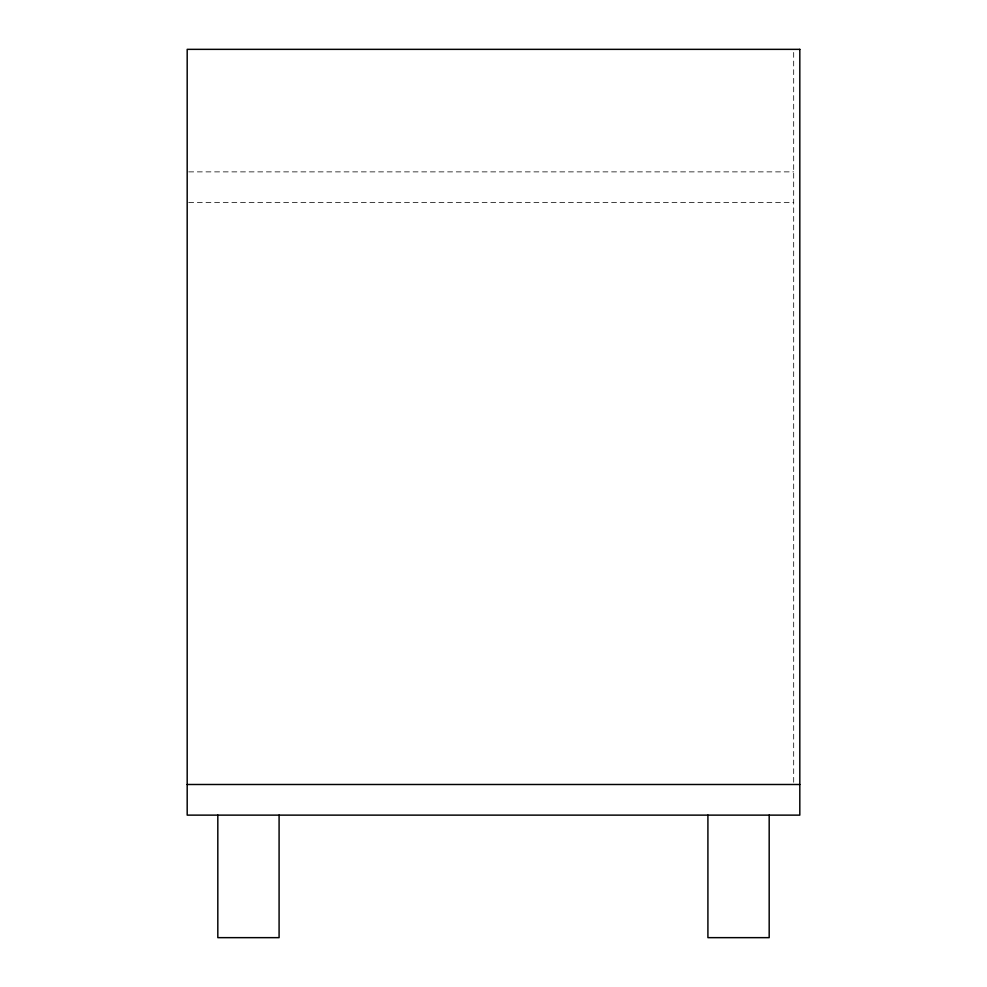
<?xml version="1.0" encoding="UTF-8"?>
<svg xmlns="http://www.w3.org/2000/svg" width="987" height="987" viewBox="0 0 987 987"><rect width="100%" height="100%" fill="white"/><g stroke="black" fill="none" stroke-linecap="round" stroke-linejoin="round"><path stroke-width="0.74" stroke-dasharray="4.93 3.7" d="M188.727 171.874L793.684 171.874M188.727 202.508L793.684 202.508M793.684 52.434L793.684 784.492"/><path stroke-width="1.48" d="M187.185 784.492L799.815 784.492M769.181 815.126L769.181 937.65L707.913 937.65L707.913 815.126M279.087 815.126L279.087 937.65L217.819 937.65L217.819 815.126M799.815 49.35L187.185 49.35L187.185 815.126L799.815 815.126L799.815 49.35"/></g></svg>
